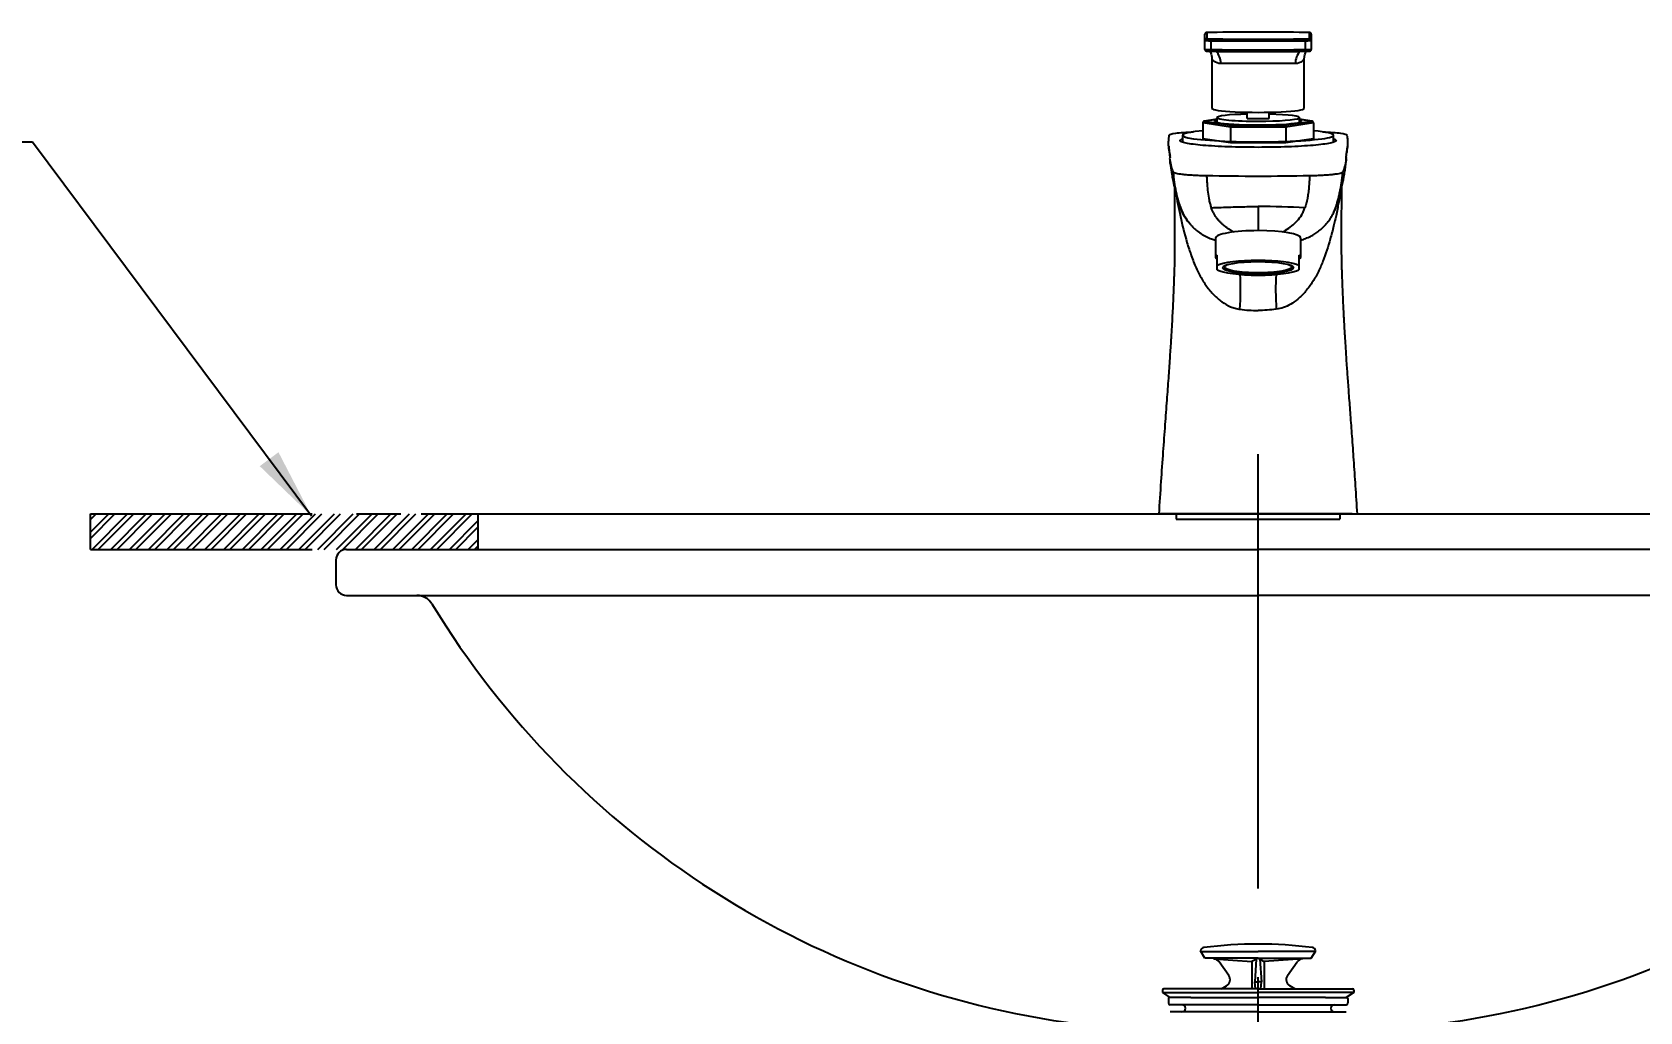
# Model space of a CAD drawing. Extents: x 572 to 8286, y -137 to 2100.
# Drawn here: x 5273.6 to 5726.8, y 753.5 to 1029.7 of the extents above; entities that cross this region are included whole.
import ezdxf

# ---------------------------------------------------------------- set-up
doc = ezdxf.new("R2010")
doc.units = 0
doc.header["$LTSCALE"] = 50
doc.header["$MEASUREMENT"] = 0
doc.linetypes.add('CENTER', pattern=[2, 1.25, -0.25, 0.25, -0.25])
doc.linetypes.add('HIDDEN', pattern=[0.375, 0.25, -0.125])
doc.layers.get('0').update_dxf_attribs({"linetype": 'CONTINUOUS'})
doc.layers.get('DEFPOINTS').update_dxf_attribs({"linetype": 'CONTINUOUS'})
for name, color, linetype in [('1', 1, 'CENTER'), ('3', 3, 'CONTINUOUS'), ('30', 7, 'CONTINUOUS'), ('CENTER', 2, 'CENTER')]:
    doc.layers.add(name, color=color, linetype=linetype)
doc.styles.get("Standard").update_dxf_attribs({"font": 'NanumGothic.ttf'})
doc.dimstyles.get("Standard").update_dxf_attribs({"dimtxt": 2.5, "dimasz": 2, "dimexe": 2, "dimexo": 1, "dimgap": 2, "dimtad": 1, "dimdec": 0, "dimlfac": 10, "dimrnd": 1, "dimzin": 0, "dimdsep": 46, "dimtxsty": 'Standard', "dimcen": 0, "dimclrd": 7, "dimclre": 7, "dimclrt": 2, "dimadec": 0, "dimazin": 0, "dimtfac": 1, "dimtdec": 0, "dimtofl": 0, "dimtmove": 0, "dimatfit": 3, "dimfxl": 0, "dimtolj": 1, "dimtzin": 0, "dimarcsym": 0})

# ---------------------------------------------------------------- blocks, each defined once
blk = doc.blocks.new('*D40')
at = {"color": 3, "lineweight": -2}
for p, q in [((6063.97, 883.88), (6123.97, 883.88)), ((6103.97, 863.88), (6103.97, 739.78)), ((6103.97, 573.88), (6103.97, 697.98)), ((5651.7, 553.88), (6123.97, 553.88))]:
    blk.add_line(p, q, dxfattribs=at)
at = {"color": 3}
for points in [[(6100.63, 863.88), (6107.3, 863.88), (6103.97, 883.88)], [(6100.63, 573.88), (6107.3, 573.88), (6103.97, 553.88)]]:
    blk.add_solid(points, dxfattribs=at)
at = {"layer": 'DEFPOINTS', "color": 0}
for p in [(6063.97, 883.88), (5651.7, 553.88), (6103.97, 553.88)]:
    blk.add_point(p, dxfattribs=at)
at = {"color": 2, "insert": (6103.97, 718.88), "char_height": 20, "attachment_point": 5}
blk.add_mtext('\\A1;330', dxfattribs=at)
blk = doc.blocks.new('*D41')
at = {"color": 3, "lineweight": -2}
for p, q in [((5948.41, 883.88), (6004.2, 883.88)), ((5984.2, 863.88), (5984.2, 819.7)), ((5984.2, 733.88), (5984.2, 778.06)), ((5649.75, 713.88), (6004.2, 713.88))]:
    blk.add_line(p, q, dxfattribs=at)
at = {"color": 3}
for points in [[(5980.87, 863.88), (5987.53, 863.88), (5984.2, 883.88)], [(5980.87, 733.88), (5987.53, 733.88), (5984.2, 713.88)]]:
    blk.add_solid(points, dxfattribs=at)
at = {"layer": 'DEFPOINTS', "color": 0}
for p in [(5948.41, 883.88), (5649.75, 713.88), (5984.2, 713.88)]:
    blk.add_point(p, dxfattribs=at)
at = {"color": 2, "insert": (5984.2, 798.88), "char_height": 20, "attachment_point": 5}
blk.add_mtext('\\A1;170', dxfattribs=at)

msp = doc.modelspace()

# ---------------------------------------------------------------- hatches: boundary and pattern name
h = msp.add_hatch()
h.set_pattern_fill('ANSI32', color=256, scale=10)
h.set_pattern_definition([(45, (7827.673, 74.737), (-2.6516504, 2.6516504), []), (45, (7829.441, 74.737), (-2.6516504, 2.6516504), [])])
h.paths.add_polyline_path([(5383.20162, 883.87989), (5399.20162, 883.87989), (5399.20162, 893.87989), (5383.20162, 893.87989), (5289.98882, 893.87989), (5289.98882, 883.87989)])
h.paths.add_polyline_path([(5948.41442, 883.87989), (5948.41442, 893.87989), (5839.20162, 893.87989), (5839.20162, 883.87989), (5876.2037, 883.87989)])

# ---------------------------------------------------------------- linework, layer by layer
at = {"color": 1}
msp.add_line((5399.20162, 893.87989), (5399.20162, 883.87989), dxfattribs=at)
at = {"ltscale": 0.5}
for p, q in [((5645.68138, 893.87989), (5592.72185, 893.87989)), ((5642.27662, 893.87989), (5596.1375, 893.87985)), ((5596.1375, 893.87985), (5596.1375, 892.40132)), ((5642.27662, 893.87989), (5642.27662, 892.40132))]:
    msp.add_line(p, q, dxfattribs=at)
at = {"color": 7, "linetype": 'HIDDEN'}
msp.add_line((5601.72268, 893.87994), (5601.72268, 893.87985), dxfattribs=at)
at = {"layer": '1', "color": 7, "linetype": 'Continuous'}
for p, q in [((5604.20162, 1027.3534), (5604.20162, 1029.10731)), ((5604.70162, 1029.60723), (5604.70162, 1027.85333)), ((5633.70162, 1027.85333), (5633.70162, 1029.60723)), ((5634.20162, 1029.10731), (5634.20162, 1027.3534)), ((5604.20162, 1024.85378), (5604.20162, 1027.3534)), ((5605.8732, 1027.30646), (5605.8732, 1024.80684)), ((5632.53003, 1024.80684), (5632.53003, 1027.30646)), ((5634.20162, 1027.3534), (5634.20162, 1024.85378)), ((5606.20162, 1021.99276), (5606.20162, 1008.23502)), ((5632.20162, 1008.23502), (5632.20162, 1022.00658)), ((5616.10162, 1005.3478), (5616.10162, 1007.13479)), ((5622.30162, 1005.3478), (5622.30162, 1007.13479)), ((5611.40739, 1002.95145), (5603.61316, 1004.12804)), ((5603.61316, 1004.12804), (5603.61316, 999.64517)), ((5607.55168, 1005.14111), (5604.091, 1004.61869)), ((5607.55171, 1005.13355), (5604.19051, 1004.62614)), ((5604.19051, 1004.62614), (5611.69606, 1003.49312)), ((5607.55162, 1005.62234), (5607.55162, 1004.28215)), ((5626.99585, 1002.95145), (5611.40739, 1002.95145)), ((5611.40739, 1002.95145), (5611.40739, 998.46857)), ((5611.69606, 1003.49312), (5626.70717, 1003.49312)), ((5616.10162, 1005.3478), (5622.30162, 1005.3478)), ((5626.70717, 1003.49312), (5634.21272, 1004.62614)), ((5634.79007, 1004.12804), (5626.99585, 1002.95145)), ((5626.99585, 1002.95145), (5626.99585, 998.46857)), ((5634.21272, 1004.62614), (5630.85153, 1005.13355)), ((5634.31223, 1004.61869), (5630.85155, 1005.14111)), ((5630.85162, 1004.28215), (5630.85162, 1005.62234)), ((5634.79007, 1004.12804), (5634.79007, 999.64517)), ((5597.90162, 1000.64137), (5597.90162, 998.68485)), ((5611.40739, 998.46857), (5603.61316, 999.64517)), ((5626.99585, 998.46857), (5611.40739, 998.46857)), ((5634.79007, 999.64517), (5626.99585, 998.46857)), ((5640.50162, 998.68485), (5640.50162, 1000.64137)), ((5619.20162, 980.53544), (5619.20162, 973.74809)), ((5607.20162, 971.66418), (5607.20162, 966.24773)), ((5631.20162, 966.24773), (5631.20162, 971.66418)), ((5607.70162, 963.88855), (5607.70162, 966.84297)), ((5630.70162, 966.84297), (5630.70162, 963.88855)), ((5607.70162, 962.69807), (5607.70162, 963.88855)), ((5609.70162, 963.83559), (5609.70162, 963.48721)), ((5628.70162, 963.48721), (5628.70162, 963.83559)), ((5630.70162, 963.88855), (5630.70162, 962.69807)), ((5596.1375, 892.40132), (5642.27662, 892.40132))]:
    msp.add_line(p, q, dxfattribs=at)
at = {"layer": '1'}
for p, q in [((5289.98882, 893.87989), (5383.20162, 893.87989)), ((5289.98882, 883.87989), (5289.98882, 893.87989)), ((5289.98882, 883.87989), (5383.20162, 883.87989))]:
    msp.add_line(p, q, dxfattribs=at)
at = {"layer": '1', "linetype": 'ByBlock'}
msp.add_line((5383.20162, 893.87989), (5948.41442, 893.87989), dxfattribs=at)
at = {"layer": '1', "color": 7, "linetype": 'Continuous'}
for centre, major_axis, ratio, start_param, end_param in [((5604.70162, 1029.10731), (0.5, 0), 0.999848, 1.570796327, 3.141592654), ((5607.20162, 1029.60723), (-2.5, 0), 0.017452, 5.171113031, 6.283185307), ((5619.20162, 1029.18317), (-29.6, 0), 0.017452, 4.25366493, 5.171113031), ((5631.20162, 1029.60723), (-2.5, 0), 0.017452, 3.919313652, 4.25366493), ((5631.20162, 1029.60723), (-2.5, 0), 0.017452, 3.141592654, 3.919313456), ((5633.70162, 1029.10731), (0.5, 0), 0.999848, 0, 1.570796327), ((5604.70162, 1027.3534), (0.5, 0), 0.999848, 1.570796327, 3.141592654), ((5607.20162, 1027.3534), (3, 0), 0.017452, 3.141592654, 4.25366493), ((5607.20162, 1024.85378), (-3, 0), 0.017452, 0, 1.112072276), ((5607.20162, 1027.85333), (-2.5, 0), 0.017452, 0, 0.265054879), ((5607.20162, 1027.85333), (-2.5, 0), 0.017452, 0.265055404, 1.112072276), ((5606.09461, 1027.31429), (0.00431, 0.49998), 0.442737, 0.019465208, 1.590261535), ((5619.20162, 1027.77747), (30.1, 0), 0.017452, 4.25366493, 5.171113031), ((5619.20162, 1025.27785), (-30.1, 0), 0.017452, 1.112072276, 2.029520377), ((5606.09461, 1024.81466), (0.00431, 0.49998), 0.442737, 1.590261535, 3.161057862), ((5619.20162, 1028.27739), (-29.6, 0), 0.017452, 1.112072276, 2.029520377), ((5631.20162, 1027.85333), (-2.5, 0), 0.017452, 2.029520377, 2.733357725), ((5632.30863, 1027.31429), (-0.00431, 0.49998), 0.442737, 4.692923772, 6.263720099), ((5632.30863, 1024.81466), (-0.00431, 0.49998), 0.442737, 3.122127445, 4.692923772), ((5631.20162, 1027.3534), (3, 0), 0.017452, 5.171113031, 6.283185307), ((5631.20162, 1024.85378), (-3, 0), 0.017452, 2.029520377, 3.141592654), ((5631.20162, 1027.85333), (-2.5, 0), 0.017452, 2.733358072, 3.141592654), ((5633.70162, 1027.3534), (0.5, 0), 0.999848, 0, 1.570796327), ((5607.20162, 1024.35386), (2.5, 0), 0.017452, 3.834987354, 4.25366493), ((5619.20162, 1024.77792), (29.6, 0), 0.017452, 4.25366493, 5.171113031), ((5604.70162, 1020.5798), (-0.11889, -4.99859), 0.806122, 1.641637388, 2.4303569), ((5619.20162, 1020.7664), (13, 0), 0.009298, 0.634183841, 2.507408813), ((5633.70162, 1020.5798), (0.11889, -4.99859), 0.806122, 3.852828407, 4.641547919), ((5631.20162, 1024.35386), (2.5, 0), 0.017452, 5.171113031, 5.500686255), ((5619.20162, 1008.23502), (-13, 0), 0.087156, 0, 3.141592654), ((5619.20162, 1005.62234), (-11.65, 0), 0.087156, 4.98168237, 6.283185307), ((5619.20162, 1005.62234), (-11.65, 0), 0.087156, 1.570796288, 4.443095563), ((5619.20162, 1000.64137), (21.3, 0), 0.087156, 2.391930121, 6.283185307), ((5604.19051, 1004.12804), (0.57735, 0), 0.86273, 1.570796327, 3.141592654), ((5619.20162, 1004.62614), (12.3, 0), 0.087156, 2.815063332, 6.283185307), ((5619.20162, 1004.32729), (-12, 0), 0.087156, 6.040987991, 6.228796494), ((5619.20162, 1005.62234), (-11.65, 0), 0.087156, 0, 1.57079634), ((5611.69606, 1002.99503), (0.03749, 0.49954), 0.572989, 0.130245065, 1.701041392), ((5626.70717, 1002.99503), (-0.03749, 0.49954), 0.572989, 4.582143916, 6.152940242), ((5619.20162, 1004.32729), (-12, 0), 0.087156, 3.195981588, 3.383790019), ((5619.20162, 1004.62614), (12.3, 0), 0.087156, 0, 0.326529384), ((5634.21272, 1004.12804), (0.57735, 0), 0.86273, 0, 1.570796327), ((5619.20162, 1000.64137), (21.3, 0), 0.087156, 0, 0.749662558), ((5619.20162, 971.66418), (-12, 0), 0.173648, 4.712388959, 6.283185307), ((5619.20162, 971.66418), (-12, 0), 0.173648, 3.141592892, 4.712389043), ((5619.20162, 966.24773), (12, 0), 0.173648, 2.85190566, 3.431279648), ((5619.20162, 966.24773), (12, 0), 0.173648, 5.993498313, 6.572872301), ((5619.20162, 963.29331), (-12, 0), 0.173648, 3.431279648, 5.993498313), ((5619.20162, 963.29331), (-12, 0), 0.173648, 0.289686994, 2.85190566), ((5609.52365, 950.1003), (1.64152, 21.43724), 0.207191, 4.797038507, 5.28355879), ((5628.87958, 950.1003), (-1.64152, 21.43724), 0.207191, 0.999626518, 1.4861468)]:
    msp.add_ellipse(centre, major_axis=major_axis, ratio=ratio, start_param=start_param, end_param=end_param, dxfattribs=at)
msp.add_ellipse((5619.20162, 963.29331), major_axis=(-10, 0), ratio=0.173648, dxfattribs=at)
for points, knots in [([(5606.0903, 1029.64642), (5605.98103, 1029.64547), (5605.67727, 1029.64233), (5605.23907, 1029.63557), (5604.85181, 1029.62374), (5604.72146, 1029.61719), (5604.60399, 1029.60201), (5604.50634, 1029.57158), (5604.40525, 1029.51775), (5604.29901, 1029.41804), (5604.22011, 1029.27385), (5604.20217, 1029.16474), (5604.20162, 1029.10731)], [0, 0, 0, 0, 0.108226032, 0.316180683, 0.52548979, 0.739767635, 0.79357157, 0.819276822, 0.855693019, 0.899489584, 0.950318517, 1, 1, 1, 1]), ([(5634.20162, 1029.10731), (5634.20083, 1029.17265), (5634.18048, 1029.2814), (5634.10263, 1029.41656), (5634.0129, 1029.50449), (5633.92555, 1029.5581), (5633.85392, 1029.58592), (5633.8033, 1029.59914), (5633.75965, 1029.60719), (5633.69536, 1029.61495), (5633.57897, 1029.62228), (5633.34396, 1029.63104), (5633.0884, 1029.63582), (5632.97413, 1029.63757)], [0, 0, 0, 0, 0.074842105, 0.13400593, 0.183608255, 0.225830591, 0.260029563, 0.288048615, 0.320704839, 0.37932025, 0.5523057, 0.821668093, 1, 1, 1, 1]), ([(5604.20162, 1024.85378), (5604.20241, 1024.78844), (5604.22276, 1024.6797), (5604.3006, 1024.54454), (5604.39033, 1024.4566), (5604.47768, 1024.403), (5604.54932, 1024.37518), (5604.59994, 1024.36195), (5604.64359, 1024.35391), (5604.70774, 1024.34614), (5604.82619, 1024.33884), (5605.01953, 1024.33111), (5605.22793, 1024.32721), (5605.28613, 1024.32626)], [0, 0, 0, 0, 0.081688841, 0.146265117, 0.200405182, 0.24649012, 0.283817696, 0.314399999, 0.350043693, 0.414021384, 0.602831961, 0.896836277, 1, 1, 1, 1]), ([(5632.96743, 1024.32336), (5633.02904, 1024.32421), (5633.25977, 1024.32779), (5633.54708, 1024.33749), (5633.68204, 1024.3439), (5633.79923, 1024.35909), (5633.8969, 1024.38951), (5633.99798, 1024.44335), (5634.10422, 1024.54306), (5634.18313, 1024.68724), (5634.20107, 1024.79636), (5634.20162, 1024.85378)], [0, 0, 0, 0, 0.092606526, 0.370349072, 0.654684879, 0.726079967, 0.76018953, 0.808511972, 0.866627788, 0.934075197, 1, 1, 1, 1]), ([(5605.63657, 1024.32541), (5605.72105, 1024.16415), (5605.90054, 1023.77083), (5606.10263, 1023.09235), (5606.2067, 1022.47022), (5606.19357, 1022.09586), (5606.18578, 1021.99364)], [0, 0, 0, 0, 0.230280232, 0.538782149, 0.874549145, 1, 1, 1, 1]), ([(5608.72939, 1020.83801), (5607.89454, 1020.82745), (5607.25489, 1021.16454), (5606.41777, 1021.77055), (5606.20306, 1022.03108), (5606.20164, 1022.02201)], [0, 0, 0, 0, 0.507359728, 0.507359728, 1, 1, 1, 1]), ([(5632.2016, 1022.02197), (5632.20098, 1022.0321), (5631.98391, 1021.76875), (5631.14341, 1021.16166), (5630.51046, 1020.82744), (5629.67384, 1020.83801)], [0, 0, 0, 0, 0.492763741, 0.492763741, 1, 1, 1, 1]), ([(5632.21521, 1022.00746), (5632.20919, 1022.09858), (5632.19954, 1022.42809), (5632.28059, 1022.97513), (5632.44693, 1023.61192), (5632.62643, 1024.0504), (5632.73968, 1024.27648), (5632.76549, 1024.32597)], [0, 0, 0, 0, 0.112511617, 0.408135128, 0.679943841, 0.928860697, 1, 1, 1, 1]), ([(5594.45077, 995.03673), (5594.41072, 995.17877), (5594.20674, 995.94995), (5593.96873, 997.351), (5593.94188, 999.0855), (5594.07451, 1000.19047), (5594.15935, 1000.6661)], [0, 0, 0, 0, 0.075727638, 0.41110137, 0.746475102, 1, 1, 1, 1]), ([(5593.99742, 997.59119), (5594.05347, 996.84706), (5594.16272, 995.72533), (5594.30957, 994.58318), (5594.36213, 994.20495)], [0, 0, 0, 0, 0.670460059, 1, 1, 1, 1]), ([(5594.15935, 1000.6661), (5594.19559, 1000.86936), (5594.74503, 1001.07109), (5597.16189, 1001.40215), (5598.90899, 1001.52503), (5600.95666, 1001.58643)], [0, 0, 0, 0, 0.518456859, 0.518456859, 1, 1, 1, 1]), ([(5640.51327, 999.62634), (5640.9657, 999.47255), (5641.57461, 999.06353), (5640.02219, 998.40396), (5635.17496, 997.76344), (5627.82578, 997.34097), (5619.20162, 997.18678), (5610.57745, 997.34097), (5603.22828, 997.76344), (5598.38104, 998.40396), (5596.82862, 999.06353), (5597.43753, 999.47255), (5597.88996, 999.62634)], [0, 0, 0, 0, 0.068267658, 0.176200742, 0.284133825, 0.392066906, 0.499999986, 0.607933066, 0.715866147, 0.82379923, 0.931732314, 1, 1, 1, 1]), ([(5637.49603, 1001.58491), (5639.52493, 1001.52278), (5641.26583, 1001.39914), (5643.65344, 1001.07137), (5644.20767, 1000.86926), (5644.24389, 1000.6661)], [0, 0, 0, 0, 0.479538408, 0.479538408, 1, 1, 1, 1]), ([(5644.24389, 1000.6661), (5644.32872, 1000.19047), (5644.46135, 999.0855), (5644.43451, 997.351), (5644.19649, 995.94995), (5643.99251, 995.17877), (5643.95246, 995.03673)], [0, 0, 0, 0, 0.253524898, 0.58889863, 0.924272362, 1, 1, 1, 1]), ([(5644.03744, 994.17783), (5644.04742, 994.24961), (5644.19531, 995.32916), (5644.31256, 996.43076), (5644.39701, 997.48048)], [0, 0, 0, 0, 0.066579786, 1, 1, 1, 1]), ([(5595.35075, 990.20224), (5595.13561, 990.71329), (5594.72725, 991.85337), (5594.45249, 993.11255), (5594.3579, 993.86034), (5594.34461, 993.97899)], [0, 0, 0, 0, 0.40612002, 0.90577848, 1, 1, 1, 1]), ([(5594.37685, 994.33239), (5594.39019, 994.39088), (5594.40557, 994.44936), (5594.44209, 994.59599), (5594.46794, 994.70942), (5594.4744, 994.82287), (5594.47465, 994.84817)], [0, 0, 0, 0, 0.340221193, 0.340221193, 0.852893351, 1, 1, 1, 1]), ([(5644.05862, 993.97899), (5644.04534, 993.86034), (5643.95074, 993.11255), (5643.67598, 991.85337), (5643.26762, 990.71329), (5643.05249, 990.20224)], [0, 0, 0, 0, 0.09422152, 0.59387998, 1, 1, 1, 1]), ([(5643.92859, 994.84815), (5643.92883, 994.82286), (5643.9353, 994.70941), (5643.96114, 994.59599), (5643.99759, 994.44963), (5644.01291, 994.39141), (5644.0262, 994.33318)], [0, 0, 0, 0, 0.147304916, 0.660784098, 0.660784098, 1, 1, 1, 1]), ([(5594.499, 992.38885), (5594.54853, 991.95012), (5594.65412, 991.11054), (5594.83031, 989.93775), (5594.99971, 988.94464), (5595.14515, 988.16803), (5595.30147, 987.38663), (5595.49343, 986.4941), (5595.72611, 985.50427), (5595.99187, 984.46131), (5596.28917, 983.37627), (5596.66806, 982.11367), (5596.96731, 981.16465), (5597.15391, 980.64249), (5597.17115, 980.59458)], [0, 0, 0, 0, 0.110438091, 0.210546732, 0.292385684, 0.355938966, 0.401208262, 0.479318371, 0.568998646, 0.645501788, 0.739207966, 0.852862692, 0.986475033, 1, 1, 1, 1]), ([(5597.12395, 980.83304), (5596.9938, 981.26266), (5596.7408, 982.09789), (5596.28502, 983.85395), (5595.82005, 986.08769), (5595.49807, 988.37212), (5595.38715, 989.7501), (5595.35075, 990.20224)], [0, 0, 0, 0, 0.142719554, 0.277458785, 0.56627007, 0.857683822, 1, 1, 1, 1]), ([(5604.66446, 989.19333), (5604.33973, 989.19972), (5603.69655, 989.21494), (5602.44494, 989.25488), (5600.96367, 989.32224), (5599.37066, 989.42831), (5598.00305, 989.55601), (5596.89201, 989.70137), (5596.06096, 989.86028), (5595.52674, 990.02859), (5595.37516, 990.14424), (5595.35075, 990.20223)], [0, 0, 0, 0, 0.062499865, 0.125000071, 0.250000481, 0.375000892, 0.500001303, 0.625001713, 0.750002124, 0.875002535, 1, 1, 1, 1]), ([(5604.66446, 989.19333), (5604.69393, 988.80798), (5604.75287, 988.03732), (5604.84662, 986.50938), (5605.00093, 984.61882), (5605.29328, 982.74236), (5605.641, 981.27392), (5605.8714, 980.55193), (5605.98269, 980.20318)], [0, 0, 0, 0, 0.125141221, 0.250268547, 0.500038578, 0.749324067, 0.878915328, 1, 1, 1, 1]), ([(5633.73877, 989.19333), (5633.71702, 988.91095), (5633.6853, 988.48824), (5633.64516, 987.92647), (5633.60822, 987.36598), (5633.56423, 986.66782), (5633.49886, 985.83387), (5633.42072, 985.00391), (5633.3233, 984.17831), (5633.22217, 983.49425), (5633.13924, 983.01787), (5633.08813, 982.74641), (5633.04789, 982.54322), (5633.00567, 982.34044), (5632.9467, 982.07063), (5632.83632, 981.60005), (5632.69318, 981.06619), (5632.55203, 980.60313), (5632.47318, 980.35996), (5632.43608, 980.24865), (5632.42059, 980.20316)], [0, 0, 0, 0, 0.091545092, 0.137317638, 0.183090184, 0.274635276, 0.366180368, 0.45772546, 0.549270552, 0.640815644, 0.68658819, 0.709474463, 0.732360736, 0.755247009, 0.778133282, 0.823905828, 0.91545092, 0.961223465, 0.984109738, 1, 1, 1, 1]), ([(5643.05248, 990.20224), (5643.02807, 990.14425), (5642.87649, 990.02859), (5642.34228, 989.86028), (5641.51122, 989.70137), (5640.40018, 989.55601), (5639.03257, 989.42831), (5637.43956, 989.32224), (5635.9583, 989.25488), (5634.70669, 989.21494), (5634.0635, 989.19972), (5633.73878, 989.19333)], [0, 0, 0, 0, 0.124998404, 0.24999868, 0.374998957, 0.499999233, 0.62499951, 0.749999787, 0.875000063, 0.937500202, 1, 1, 1, 1]), ([(5641.23371, 980.60217), (5641.30444, 980.80445), (5641.47237, 981.29554), (5641.68581, 981.96368), (5641.87, 982.56249), (5641.9972, 982.98953), (5642.10602, 983.36427), (5642.20882, 983.72746), (5642.30815, 984.08755), (5642.40411, 984.44457), (5642.49675, 984.79847), (5642.59193, 985.1719), (5642.70709, 985.63745), (5642.85548, 986.263), (5643.04211, 987.09964), (5643.25706, 988.14825), (5643.4876, 989.40811), (5643.71413, 990.84514), (5643.84421, 991.86016), (5643.90363, 992.38587)], [0, 0, 0, 0, 0.055751452, 0.135469658, 0.184650407, 0.221681645, 0.255430999, 0.288313446, 0.320329946, 0.351481552, 0.381769428, 0.411194858, 0.4454274, 0.496413606, 0.564528622, 0.649760094, 0.752090931, 0.87149813, 1, 1, 1, 1]), ([(5641.27934, 980.83302), (5641.30624, 980.91824), (5641.36162, 981.09756), (5641.47295, 981.46677), (5641.66668, 982.1333), (5641.92533, 983.10141), (5642.2011, 984.27076), (5642.44221, 985.44687), (5642.64856, 986.6289), (5642.7915, 987.61813), (5642.8884, 988.41161), (5642.97365, 989.20635), (5643.02446, 989.80364), (5643.05249, 990.20224)], [0, 0, 0, 0, 0.0286099, 0.059945065, 0.122615394, 0.247956052, 0.37329671, 0.498637368, 0.623978026, 0.749318684, 0.811989013, 0.874659342, 1, 1, 1, 1]), ([(5595.63393, 985.91216), (5595.63575, 984.84537), (5595.64019, 982.18108), (5595.64694, 978.08484), (5595.65193, 973.78897), (5595.66189, 969.98998), (5595.65362, 966.68797), (5595.59239, 963.88399), (5595.51914, 961.57822), (5595.45726, 959.7701), (5595.40804, 958.44514), (5595.37035, 957.47842), (5595.33983, 956.72241), (5595.3088, 955.97616), (5595.27128, 955.10091), (5595.21829, 953.91075), (5595.13471, 952.1267), (5595.00777, 949.60604), (5594.82458, 946.27552), (5594.58011, 942.22356), (5594.26741, 937.45044), (5593.88271, 931.95625), (5593.42658, 925.74071), (5592.90876, 918.8029), (5592.34432, 911.14134), (5591.78178, 902.75232), (5591.39715, 896.91808), (5591.20176, 893.87989)], [0, 0, 0, 0, 0.034737516, 0.086756098, 0.133385808, 0.174622925, 0.210463486, 0.240904844, 0.265945193, 0.2855825, 0.299815221, 0.309118223, 0.317083382, 0.32445159, 0.333437919, 0.345611472, 0.363229905, 0.39156082, 0.427736172, 0.471758556, 0.523631744, 0.583360152, 0.650948662, 0.72640171, 0.809723412, 0.90092013, 1, 1, 1, 1]), ([(5595.94148, 985.02279), (5596.07283, 984.14946), (5596.23724, 983.13531), (5596.62259, 980.96806), (5596.84411, 979.81537), (5597.58391, 976.27803), (5598.179, 973.81709), (5598.87177, 971.33965)], [0, 0, 0, 0, 0.245828461, 0.245828461, 0.497218974, 0.497218974, 1, 1, 1, 1]), ([(5642.33177, 984.18144), (5642.20094, 983.35367), (5641.85949, 981.3317), (5641.239, 978.21396), (5640.45706, 974.77477), (5639.85849, 972.55333), (5639.53147, 971.33965)], [0, 0, 0, 0, 0.214083957, 0.497581841, 0.725504691, 1, 1, 1, 1]), ([(5647.20147, 893.87989), (5647.03011, 896.51944), (5646.6954, 901.5905), (5646.21556, 908.88609), (5645.73438, 915.55615), (5645.28569, 921.6032), (5644.88163, 927.02845), (5644.53082, 931.8327), (5644.23583, 936.01633), (5643.99562, 939.57942), (5643.81799, 942.34789), (5643.6914, 944.41207), (5643.60555, 945.86236), (5643.54235, 946.96335), (5643.4932, 947.84052), (5643.44583, 948.7034), (5643.38898, 949.76594), (5643.3183, 951.135), (5643.23092, 952.91149), (5643.12601, 955.20091), (5643.0059, 958.09029), (5642.88183, 961.58833), (5642.75364, 965.69502), (5642.74002, 970.41155), (5642.75482, 975.73489), (5642.76068, 980.96687), (5642.76665, 984.4243), (5642.76926, 985.90491)], [0, 0, 0, 0, 0.086086602, 0.165394577, 0.237929443, 0.303696624, 0.362699644, 0.414941474, 0.460425274, 0.499154161, 0.531130937, 0.550683779, 0.566440568, 0.578401925, 0.586568289, 0.595030305, 0.606533689, 0.621209328, 0.63966345, 0.664444689, 0.695834266, 0.733829274, 0.778425869, 0.829620355, 0.887408865, 0.951784171, 1, 1, 1, 1]), ([(5599.46612, 976.2981), (5599.37244, 976.42078), (5598.85124, 977.12427), (5597.96581, 978.54218), (5597.40274, 980.07439), (5597.12395, 980.83304)], [0, 0, 0, 0, 0.098598617, 0.553687598, 1, 1, 1, 1]), ([(5597.12395, 980.83304), (5597.12395, 980.83294), (5597.12396, 980.83275), (5597.12398, 980.83236), (5597.12401, 980.83169), (5597.12408, 980.83033), (5597.12422, 980.82762), (5597.12453, 980.8222), (5597.12525, 980.8113), (5597.12709, 980.78935), (5597.13238, 980.74487), (5597.14564, 980.6733), (5597.16231, 980.61413), (5597.17327, 980.58132)], [0, 0, 0, 0, 0.001196838, 0.002393676, 0.004787352, 0.009574701, 0.019149391, 0.038298737, 0.076597302, 0.153193929, 0.306385278, 0.612761018, 1, 1, 1, 1]), ([(5597.1807, 980.5601), (5597.4284, 979.83007), (5598.07942, 978.41282), (5598.87932, 976.95551), (5599.45575, 976.3146), (5599.46863, 976.30035)], [0, 0, 0, 0, 0.489812393, 0.988641941, 1, 1, 1, 1]), ([(5612.37881, 973.31661), (5612.17967, 973.42229), (5611.75078, 973.65996), (5611.10514, 974.05371), (5610.44561, 974.50074), (5609.80845, 974.98196), (5609.299, 975.41233), (5608.90606, 975.77478), (5608.61922, 976.05577), (5608.34075, 976.34598), (5608.07121, 976.64549), (5607.81111, 976.95438), (5607.47774, 977.37865), (5607.0877, 977.93218), (5606.66726, 978.63304), (5606.29888, 979.36876), (5606.08634, 979.90128), (5605.98947, 980.18312), (5605.98265, 980.20316)], [0, 0, 0, 0, 0.071439664, 0.155271827, 0.23910399, 0.322936153, 0.406768316, 0.448684397, 0.490600479, 0.53251656, 0.574432642, 0.616348723, 0.658264804, 0.742096967, 0.82592913, 0.909761293, 0.993593456, 1, 1, 1, 1]), ([(5605.98267, 980.20318), (5606.90019, 980.24414), (5608.70809, 980.32484), (5611.43319, 980.41708), (5614.09401, 980.4843), (5616.67711, 980.52705), (5618.37158, 980.53268), (5619.20162, 980.53544)], [0, 0, 0, 0, 0.213570853, 0.420826826, 0.62128573, 0.81448691, 1, 1, 1, 1]), ([(5626.10822, 973.36198), (5626.39906, 973.5182), (5627.89645, 974.3753), (5629.83577, 975.90687), (5631.33833, 977.9156), (5632.03441, 979.18317), (5632.29375, 979.86825), (5632.42054, 980.20318)], [0, 0, 0, 0, 0.105835127, 0.552131079, 0.77526084, 0.890127671, 1, 1, 1, 1]), ([(5638.9283, 976.28422), (5639.0661, 976.46487), (5639.40073, 976.92507), (5639.76615, 977.49484), (5640.03539, 977.96081), (5640.21075, 978.2776), (5640.50619, 978.84787), (5640.81485, 979.53477), (5641.05433, 980.16341), (5641.18177, 980.52986), (5641.2447, 980.7235), (5641.27678, 980.82491), (5641.27934, 980.83302)], [0, 0, 0, 0, 0.144838517, 0.357473076, 0.410631715, 0.463790355, 0.570107634, 0.782742193, 0.889059472, 0.942218112, 0.995376752, 1, 1, 1, 1]), ([(5641.27929, 980.83304), (5641.27404, 980.78238), (5641.26614, 980.70619), (5641.2451, 980.62766), (5641.23684, 980.6014)], [0, 0, 0, 0, 0.664912866, 1, 1, 1, 1]), ([(5600.58812, 974.98956), (5600.5582, 975.02056), (5600.17606, 975.42024), (5599.80088, 975.85974), (5599.46612, 976.2981)], [0, 0, 0, 0, 0.078172441, 1, 1, 1, 1]), ([(5600.3954, 975.21968), (5600.50796, 975.08781), (5600.98067, 974.55685), (5601.84248, 973.81432), (5603.03834, 972.92179), (5604.46245, 972.09101), (5605.87699, 971.4649), (5606.81874, 971.15461), (5607.19649, 971.04583)], [0, 0, 0, 0, 0.067910634, 0.281961615, 0.496438461, 0.699118545, 0.880359401, 1, 1, 1, 1]), ([(5631.20133, 971.04884), (5631.34427, 971.08981), (5631.94452, 971.271), (5633.01161, 971.6654), (5634.34503, 972.31438), (5635.58311, 973.07574), (5636.64178, 973.88915), (5637.36208, 974.49743), (5637.7373, 974.91763), (5637.77766, 974.96366)], [0, 0, 0, 0, 0.049501703, 0.207933854, 0.372580037, 0.551751799, 0.752993682, 0.973254969, 1, 1, 1, 1]), ([(5637.77676, 974.95025), (5637.88725, 975.06358), (5638.21126, 975.40688), (5638.59497, 975.85518), (5638.8638, 976.19966), (5638.9283, 976.28422)], [0, 0, 0, 0, 0.279966653, 0.825926947, 1, 1, 1, 1]), ([(5638.9346, 976.30035), (5638.94748, 976.3146), (5639.0039, 976.37733), (5639.05871, 976.44105), (5639.10015, 976.49081)], [0, 0, 0, 0, 0.227444701, 1, 1, 1, 1]), ([(5598.87177, 971.33965), (5599.22478, 970.07723), (5599.61316, 968.88374), (5600.24192, 967.00922), (5600.45786, 966.39344), (5600.90356, 965.2052), (5601.13354, 964.62833), (5601.60811, 963.49276), (5601.85217, 962.93955), (5602.35848, 961.88998), (5602.62158, 961.38693), (5603.44262, 959.90554), (5604.03357, 958.96039), (5605.31402, 957.1998), (5606.00102, 956.38866), (5607.4382, 954.91962), (5608.19515, 954.25784), (5609.78014, 953.12434), (5610.59606, 952.65905), (5611.85003, 952.12418), (5612.26992, 951.97316), (5613.15175, 951.72858), (5613.61204, 951.63543), (5614.08815, 951.5739)], [0, 0, 0, 0, 0.125, 0.125, 0.1875, 0.1875, 0.25, 0.25, 0.3125, 0.3125, 0.375, 0.375, 0.5, 0.5, 0.625, 0.625, 0.75, 0.75, 0.875, 0.875, 0.9375, 0.9375, 1, 1, 1, 1]), ([(5639.53147, 971.33965), (5639.21899, 970.30074), (5638.59478, 968.2254), (5637.50696, 965.14159), (5636.23456, 962.152), (5634.63331, 959.29347), (5632.7205, 956.66119), (5630.61137, 954.5351), (5628.48994, 953.00795), (5626.44726, 951.9952), (5625.0064, 951.7105), (5624.31509, 951.5739)], [0, 0, 0, 0, 0.124897647, 0.249498282, 0.373782948, 0.498535701, 0.628587242, 0.748541199, 0.84038449, 0.923417089, 1, 1, 1, 1]), ([(5628.70162, 963.48721), (5628.70162, 963.05533), (5627.67777, 962.62611), (5624.16049, 962.01534), (5621.68871, 961.83756), (5616.71452, 961.83756), (5614.24274, 962.01534), (5610.72546, 962.62611), (5609.70162, 963.05533), (5609.70162, 963.67464), (5609.89446, 963.86158), (5610.25653, 964.03811)], [0, 0, 0, 0, 0.225530003, 0.225530003, 0.451060006, 0.451060006, 0.676590009, 0.676590009, 0.902120012, 0.902120012, 1, 1, 1, 1]), ([(5624.31509, 951.5739), (5623.4624, 951.47706), (5621.77658, 951.28561), (5620.05328, 951.25565), (5619.20162, 951.24084)], [0, 0, 0, 0, 0.505797528, 1, 1, 1, 1]), ([(5619.20162, 893.87989), (5618.31862, 893.87989), (5617.43563, 893.87989), (5615.67754, 893.87989), (5614.58366, 893.87989), (5613.28573, 893.87989), (5612.42484, 893.87989), (5610.93109, 893.87989), (5608.84089, 893.87989), (5606.42526, 893.87989), (5604.12285, 893.87989), (5601.95482, 893.87989), (5599.93959, 893.87989), (5598.09574, 893.87989), (5595.88696, 893.87989), (5594.08457, 893.87989), (5592.74031, 893.87989), (5592.09994, 893.87989), (5591.71206, 893.87989), (5591.40911, 893.87989), (5591.27789, 893.87989), (5591.23427, 893.87989)], [0, 0, 0, 0, 0.06250781, 0.06250781, 0.125015621, 0.140642573, 0.156269526, 0.187523431, 0.250031241, 0.312539051, 0.375046862, 0.437554672, 0.500062482, 0.562570292, 0.625078103, 0.750093723, 0.812601533, 0.875109344, 0.906363249, 0.937617154, 1, 1, 1, 1]), ([(5619.20162, 893.87989), (5620.08461, 893.87989), (5620.9676, 893.87989), (5622.72569, 893.87989), (5623.81957, 893.87989), (5625.11751, 893.87989), (5625.97839, 893.87989), (5627.47214, 893.87989), (5629.56234, 893.87989), (5631.97798, 893.87989), (5634.28038, 893.87989), (5636.44841, 893.87989), (5638.46364, 893.87989), (5640.30749, 893.87989), (5642.51627, 893.87989), (5644.31866, 893.87989), (5645.66292, 893.87989), (5646.30329, 893.87989), (5646.69118, 893.87989), (5646.99442, 893.87989), (5647.12578, 893.87989), (5647.16931, 893.87989), (5647.16935, 893.87989)], [0, 0, 0, 0, 0.062496096, 0.062496096, 0.124992192, 0.140616216, 0.15624024, 0.187488288, 0.249984383, 0.312480479, 0.374976575, 0.437472671, 0.499968767, 0.562464863, 0.624960958, 0.74995315, 0.812449246, 0.874945342, 0.90619339, 0.937441438, 0.999937533, 1, 1, 1, 1])]:
    msp.add_open_spline(points, degree=3, knots=knots, dxfattribs=at)
for points, degree in [([(5597.80615, 998.83743), (5597.76882, 998.80467), (5597.7414, 998.77182), (5597.72403, 998.73895)], 3), ([(5640.70165, 998.6582), (5640.70533, 998.74164), (5640.64156, 998.82497), (5640.51361, 998.90751)], 3), ([(5644.40074, 997.52708), (5644.40244, 997.54845), (5644.40413, 997.56982), (5644.40581, 997.59119)], 3), ([(5594.34461, 993.97899), (5594.33928, 994.02669), (5594.33914, 994.07439), (5594.34265, 994.12209)], 3), ([(5594.49763, 992.38902), (5594.43677, 992.91801), (5594.38576, 993.44812), (5594.34461, 993.97899)], 3), ([(5643.90556, 992.38866), (5644.00405, 993.2496), (5644.06056, 994.12233)], 2), ([(5643.91134, 992.44521), (5643.9701, 992.95844), (5644.01916, 993.46989), (5644.05862, 993.97899)], 3), ([(5644.06058, 994.12216), (5644.06409, 994.07444), (5644.06396, 994.02671), (5644.05862, 993.97899)], 3), ([(5619.20162, 989.05157), (5614.29523, 989.05157), (5609.44983, 989.09907), (5604.66446, 989.19333)], 3), ([(5633.73878, 989.19333), (5628.9534, 989.09907), (5624.108, 989.05157), (5619.20162, 989.05157)], 3), ([(5597.17327, 980.58132), (5597.17721, 980.56955), (5597.18136, 980.5578), (5597.18571, 980.5461)], 3), ([(5632.42056, 980.20318), (5628.15606, 980.40389), (5623.73088, 980.53544), (5619.20162, 980.53544)], 3), ([(5640.41892, 978.66769), (5640.72656, 979.2922), (5641.00374, 979.91528), (5641.22253, 980.5601)], 3), ([(5641.23684, 980.6014), (5641.23187, 980.58562), (5641.22646, 980.56985), (5641.22067, 980.55417)], 3), ([(5599.70007, 975.99661), (5600.3954, 975.21968)], 1), ([(5627.99569, 964.10695), (5628.45491, 963.91057), (5628.70162, 963.69921), (5628.70162, 963.48721)], 3), ([(5614.08815, 951.5739), (5615.78516, 951.35458), (5617.48681, 951.24178), (5619.20162, 951.24084)], 3)]:
    msp.add_open_spline(points, degree=degree, dxfattribs=at)
at = {"layer": '3', "color": 7}
for p, q in [((5362.2037, 883.87989), (5619.2037, 883.87989)), ((5876.2037, 883.87989), (5619.2037, 883.87989)), ((5359.2037, 880.87989), (5359.2037, 873.87989)), ((5362.2037, 870.87989), (5619.2037, 870.87989)), ((5876.2037, 870.87989), (5619.2037, 870.87989))]:
    msp.add_line(p, q, dxfattribs=at)
at = {"layer": '3'}
for p, q in [((5604.2037, 768.5743), (5602.97238, 770.70701)), ((5634.2037, 768.5743), (5635.43502, 770.70701)), ((5603.08892, 770.50516), (5619.2037, 770.50516)), ((5619.2037, 768.5743), (5604.2037, 768.5743)), ((5606.71897, 768.39001), (5617.4537, 767.68864)), ((5610.92904, 763.69501), (5608.21083, 767.54798)), ((5619.2037, 768.5743), (5617.4537, 767.68864)), ((5617.4537, 767.68864), (5617.4537, 759.9743)), ((5618.68602, 768.31231), (5618.2537, 761.90443)), ((5635.31848, 770.50516), (5619.2037, 770.50516)), ((5619.2037, 768.5743), (5620.9537, 767.68864)), ((5619.2037, 768.5743), (5634.2037, 768.5743)), ((5619.72137, 768.31231), (5620.1537, 761.90443)), ((5631.68842, 768.39001), (5620.9537, 767.68864)), ((5620.9537, 767.68864), (5620.9537, 759.9743)), ((5627.47836, 763.69501), (5630.19657, 767.54798)), ((5618.2537, 761.92862), (5619.2037, 761.92862)), ((5618.4568, 759.9743), (5618.2537, 761.92862)), ((5620.1537, 761.92862), (5619.2037, 761.92862)), ((5619.9506, 759.9743), (5620.1537, 761.92862)), ((5592.2037, 759.5743), (5592.2037, 758.9743)), ((5592.2037, 758.9743), (5619.2037, 758.9743)), ((5592.2037, 758.9743), (5594.34592, 757.4743)), ((5601.9037, 759.9743), (5592.6037, 759.9743)), ((5593.90186, 757.2743), (5593.90186, 755.9743)), ((5600.2037, 757.4743), (5594.10186, 757.4743)), ((5600.2037, 757.4743), (5619.2037, 757.4743)), ((5619.2037, 759.9743), (5601.9037, 759.9743)), ((5608.84727, 759.9743), (5610.29479, 760.81002)), ((5619.2037, 759.9743), (5636.5037, 759.9743)), ((5646.2037, 758.9743), (5619.2037, 758.9743)), ((5638.2037, 757.4743), (5619.2037, 757.4743)), ((5629.56012, 759.9743), (5628.1126, 760.81002)), ((5636.5037, 759.9743), (5645.8037, 759.9743)), ((5638.2037, 757.4743), (5644.30553, 757.4743)), ((5646.2037, 758.9743), (5644.06148, 757.4743)), ((5644.50553, 757.2743), (5644.50553, 755.9743)), ((5646.2037, 759.5743), (5646.2037, 758.9743)), ((5619.2037, 755.4743), (5594.40186, 755.4743)), ((5619.2037, 753.4743), (5594.40186, 753.4743)), ((5619.2037, 755.4743), (5644.00553, 755.4743)), ((5619.2037, 753.4743), (5644.00553, 753.4743))]:
    msp.add_line(p, q, dxfattribs=at)
at = {"layer": '3', "color": 7}
for centre, radius, start, end in [((5362.2037, 880.87989), 3, 90, 180), ((5362.2037, 873.87989), 3, 180, 270), ((5382.01471, 865.87989), 5, 31.4004294, 90), ((5601.08696, 999.60442), 251.66106, 211.4004294, 263.423177), ((5637.32044, 999.60442), 251.66106, 276.576823, 328.5995706)]:
    msp.add_arc(centre, radius, start, end, dxfattribs=at)
at = {"layer": '3'}
for centre, radius, start, end in [((5604.0537, 770.50516), 1.1, 97.3204137, 169.426199), ((5619.2037, 652.5743), 120, 90, 97.3204137), ((5619.2037, 652.5743), 120, 82.6795863, 90), ((5634.3537, 770.50516), 1.1, 10.573801, 82.6795863), ((5606.57659, 766.39505), 2, 35.2023251, 86.2618095), ((5631.83081, 766.39505), 2, 93.7381905, 144.7976749), ((5609.29479, 762.54208), 2, 300, 35.2023251), ((5629.1126, 762.54208), 2, 144.7976749, 240), ((5592.6037, 759.5743), 0.4, 90, 180), ((5594.10186, 757.2743), 0.2, 90, 180), ((5644.30553, 757.2743), 0.2, 0, 90), ((5645.8037, 759.5743), 0.4, 0, 90), ((5594.40186, 755.9743), 0.5, 180, 270), ((5597.7037, 754.4743), 1, 270, 90), ((5640.7037, 754.4743), 1, 90, 270), ((5644.00553, 755.9743), 0.5, 270, 0)]:
    msp.add_arc(centre, radius, start, end, dxfattribs=at)
at = {"layer": '30', "color": 7, "linetype": 'Continuous'}
msp.add_line((5634.41767, 893.87989), (5603.98557, 893.87989), dxfattribs=at)
at = {"layer": 'CENTER', "color": 1, "linetype": 'CENTER', "ltscale": 2}
msp.add_line((5619.20162, 388.22203), (5619.20162, 910.76193), dxfattribs=at)

# ---------------------------------------------------------------- dimensions: what is measured, and where the dimension line sits
for base, p1, p2, picture, middle in [((5984.20162, 713.87989), (5948.41442, 883.87989), (5649.75477, 713.87989), '*D41', (5984.20162, 798.87989)), ((6103.96785, 553.87989), (6063.96785, 883.87989), (5651.70162, 553.87989), '*D40', (6103.96785, 718.87989))]:
    dim = msp.add_linear_dim(base=base, p1=p1, p2=p2, angle=90, dimstyle='Standard', override={"dimtxt": 20, "dimasz": 20, "dimexe": 20, "dimexo": 0, "dimgap": 10, "dimtih": 1, "dimtoh": 1, "dimdec": 4, "dimlfac": 1, "dimzin": 8, "dimclrd": 3, "dimclre": 3, "dimtdec": 4, "dimarcsym": 1})
    dim.commit()
    dim.dimension.update_dxf_attribs({"geometry": picture, "text_midpoint": middle})

# ---------------------------------------------------------------- leaders
msp.add_leader([(5352.32648, 893.27474), (5273.66291, 998.72061), (4790.58116, 998.72061)], dimstyle='Standard', override={"dimtxt": 20, "dimasz": 20, "dimexe": 20, "dimexo": 0, "dimgap": 10, "dimtad": 0, "dimdec": 4, "dimlfac": 1, "dimzin": 8, "dimclrd": 3, "dimclre": 3, "dimtdec": 4, "dimarcsym": 1})

doc.saveas('drawing.dxf')
